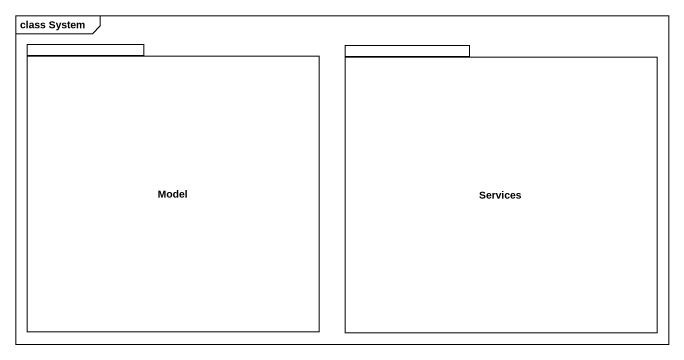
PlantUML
@startuml
mainframe class System
package Model {
}
package Services {
}
@enduml
